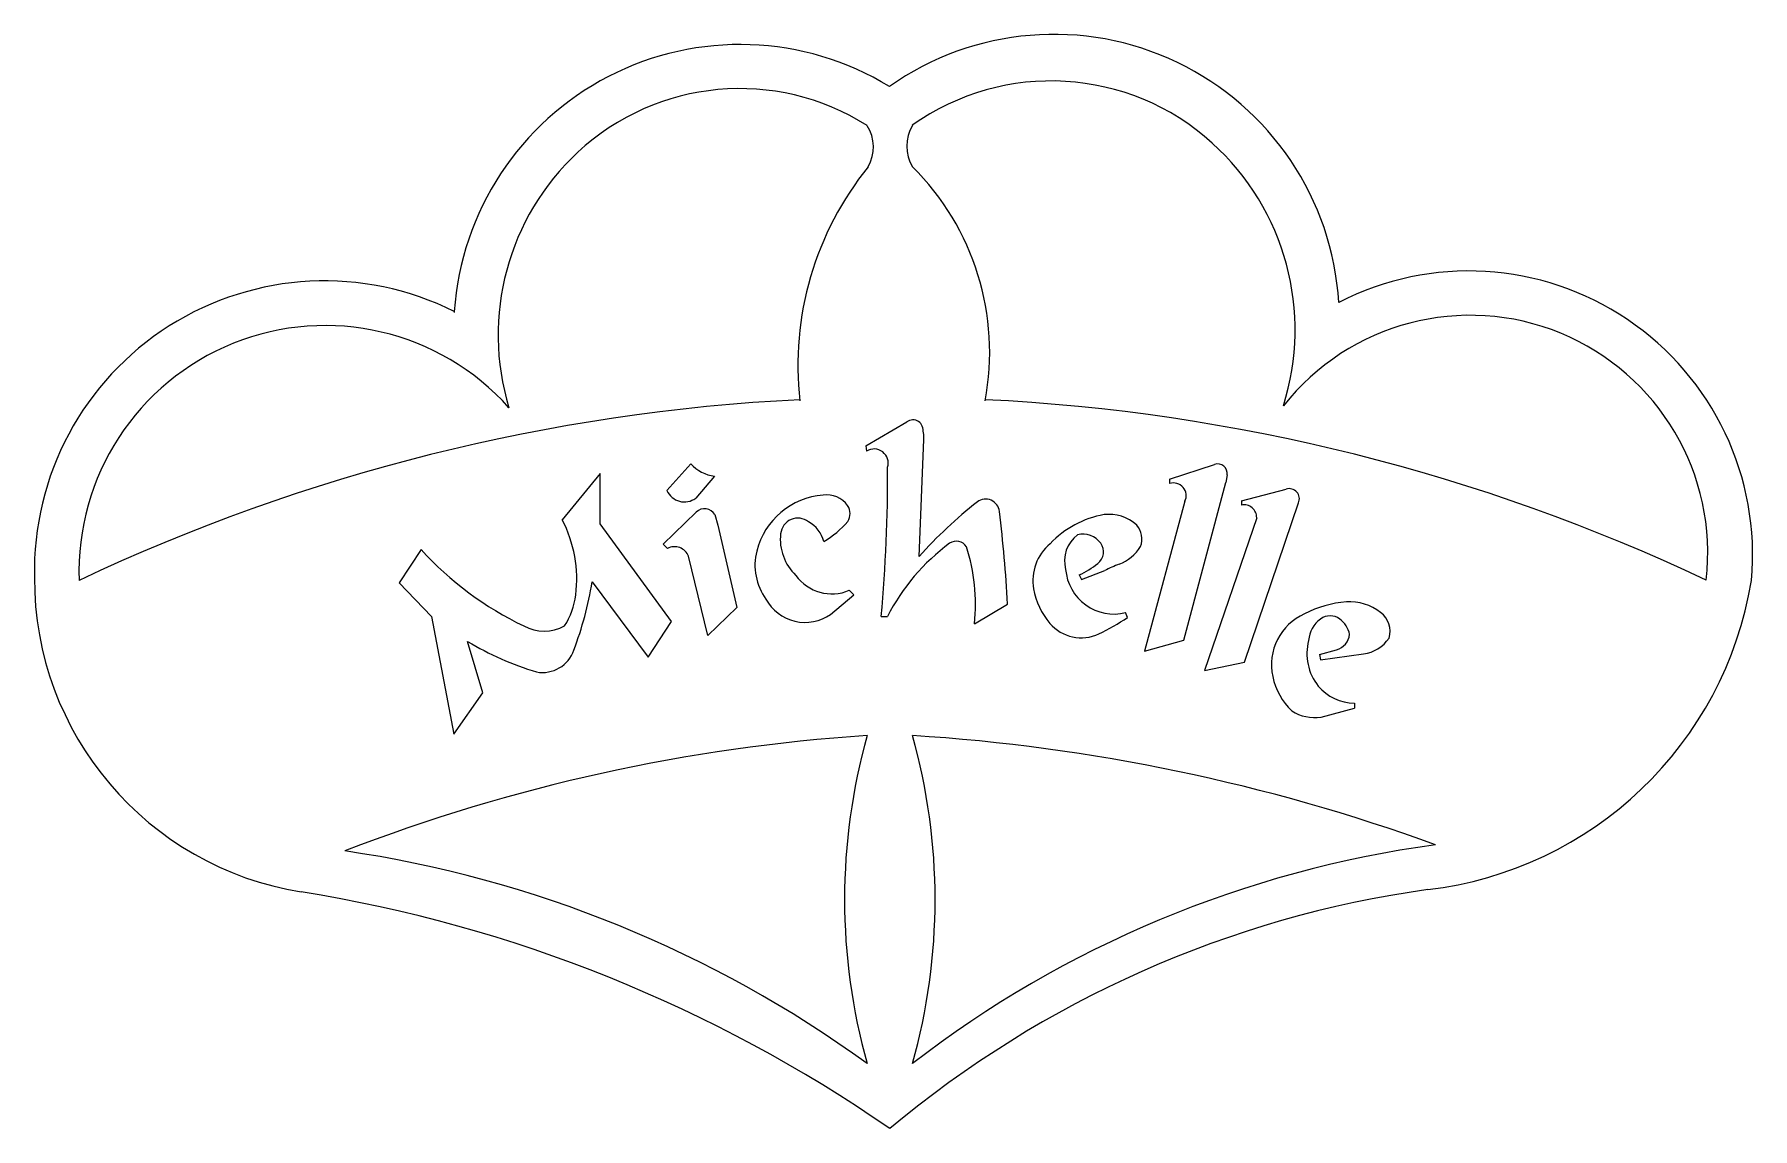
# Model space of a CAD drawing. Extents: x 2 to 20.8, y 4.7 to 16.6.
import ezdxf

# ---------------------------------------------------------------- set-up
doc = ezdxf.new("R2010")
doc.units = 0

msp = doc.modelspace()

# ---------------------------------------------------------------- linework, layer by layer
at = {"color": 7, "linetype": 'CONTINUOUS'}
for p, q in [((6.590675, 13.599852), (6.588887, 13.589448)), ((11.090816, 12.130721), (11.539709, 12.391947)), ((11.090816, 12.130721), (11.09976, 12.07367)), ((11.672426, 10.921381), (11.724726, 12.199504)), ((8.916103, 11.640967), (9.178341, 11.933298)), ((14.413333, 11.764397), (14.903569, 11.927909)), ((8.184343, 11.828987), (7.770596, 11.321064)), ((8.184343, 11.277484), (8.184343, 11.828987)), ((9.435778, 11.797337), (9.230642, 11.55803)), ((14.413333, 11.764397), (14.413333, 11.718667)), ((14.569144, 10.006081), (15.026322, 11.729896)), ((15.042337, 11.81232), (15.026322, 11.729896)), ((15.197818, 11.530711), (15.687039, 11.657058)), ((14.580583, 11.52406), (14.139854, 9.884163)), ((15.197818, 11.530711), (15.197818, 11.481182)), ((15.231685, 9.765829), (15.821979, 11.506281)), ((8.964779, 10.208823), (8.184343, 11.277484)), ((8.874617, 11.056352), (9.236796, 11.406199)), ((9.43972, 11.378015), (9.473568, 11.264165)), ((15.364667, 11.342927), (14.794994, 9.673885)), ((9.473568, 11.264165), (9.681837, 10.361192)), ((6.227482, 10.99645), (5.989606, 10.633604)), ((8.921925, 11.008059), (8.874617, 11.056352)), ((9.364503, 10.055985), (9.153474, 10.922635)), ((13.424749, 10.718036), (13.450525, 10.667253)), ((13.450525, 10.667253), (13.702616, 10.766684)), ((5.989606, 10.633604), (6.341925, 10.263596)), ((8.098833, 10.641535), (8.70981, 9.820319)), ((10.959941, 10.50065), (10.910068, 10.550702)), ((9.681837, 10.361192), (9.364503, 10.055985)), ((10.706322, 10.286229), (10.959941, 10.50065)), ((12.278965, 10.185222), (12.640793, 10.399968)), ((6.341925, 10.263596), (6.586179, 8.975994)), ((8.70981, 9.820319), (8.964779, 10.208823)), ((11.259822, 10.263991), (11.327515, 10.263991)), ((13.951601, 10.254624), (13.931939, 10.306192)), ((6.903619, 9.429128), (6.736898, 9.992314)), ((14.139854, 9.884163), (14.569144, 10.006081)), ((16.050033, 9.846858), (16.238878, 9.899711)), ((16.050033, 9.846858), (16.061784, 9.791133)), ((16.061784, 9.791133), (16.533967, 9.854811)), ((14.794994, 9.673885), (15.231685, 9.765829)), ((6.586179, 8.975994), (6.903619, 9.429128)), ((16.069054, 9.164176), (16.433308, 9.262848)), ((16.433308, 9.317746), (16.433308, 9.262848))]:
    msp.add_line(p, q, dxfattribs=at)
for centre, radius, start, end in [((13.146487, 13.508363), 3.122225, 3.504848, 125.164463), ((9.71644, 13.386281), 3.133053, 58.610119, 176.091282), ((9.713574, 13.435089), 2.602384, 57.62989, 132.925986), ((13.117509, 13.498013), 2.622988, 47.811371, 125.383584), ((10.736315, 15.397332), 0.437696, 330.702055, 392.374752), ((11.979369, 15.40821), 0.440266, 149.255999, 210.744001), ((13.026778, 13.397911), 2.758089, 342.461036, 407.811371), ((9.800567, 13.341558), 2.730117, 132.925986, 196.916672), ((13.801857, 13.008455), 3.454306, 140.982408, 186.420213), ((9.584717, 13.154229), 2.860385, 349.289919, 405.179234), ((5.172568, 10.760981), 3.17336, 63.456411, 181.279801), ((17.682671, 10.937605), 3.105225, 354.830405, 477.208435), ((17.698611, 10.959215), 2.598802, 353.41686, 501.788388), ((5.179887, 10.752451), 2.69366, 41.779584, 182.020094), ((11.388485, -8.123654), 20.783458, 92.812755, 115.35676), ((11.388485, -8.123654), 20.783458, 64.6696, 87.221695), ((11.612384, 12.287392), 0.127332, 94.494104, 124.802487), ((11.610511, 12.311217), 0.103433, 18.925369, 94.494104), ((11.245979, 12.219094), 0.479148, 357.656784, 375.205269), ((11.180804, 11.941385), 0.155137, 343.214725, 481.493926), ((9.498954, 12.228661), 0.435926, 222.65263, 261.667108), ((-6.32123, 11.830308), 17.650687, 354.908892, 360.215139), ((14.937173, 11.82716), 0.106206, 351.968067, 468.445546), ((14.453479, 11.583997), 0.140527, 334.753571, 466.59951), ((15.720416, 11.551158), 0.111035, 336.161003, 467.493353), ((9.106729, 11.726006), 0.208734, 204.041776, 306.41564), ((10.683604, 10.78304), 0.809951, 94.22806, 165.918298), ((10.668155, 11.322444), 0.271969, 34.696375, 99.367217), ((10.766436, 11.389691), 0.152887, 325.549452, 394.942202), ((15.69186, 7.26917), 5.430884, 128.506934, 137.740519), ((12.399841, 11.395172), 0.152681, 6.936497, 125.794532), ((15.227871, 11.347645), 0.136878, 358.024699, 462.683094), ((6.52479, 10.671135), 1.405148, 353.0224, 387.55076), ((9.327215, 11.312593), 0.130145, 30.178108, 134.007775), ((10.348593, 11.148997), 0.190767, 52.885638, 173.69909), ((10.281993, 10.984001), 0.36549, 15.934099, 60.187302), ((10.130076, 11.942932), 0.995267, 300.381761, 320.001301), ((-2.70659, 9.557328), 15.370498, 3.14264, 6.936497), ((13.889573, 10.310217), 1.085368, 100.285235, 136.27092), ((13.748239, 10.925686), 0.45549, 47.95475, 96.613316), ((10.700984, 11.110087), 0.5453, 173.69909, 226.593478), ((12.080768, 10.957565), 0.13027, 32.208758, 124.285819), ((13.618763, 10.872426), 0.355418, 126.807868, 195.214933), ((13.465457, 10.924231), 0.240279, 35.928765, 104.370915), ((13.858108, 11.107042), 0.250425, 341.859933, 398.7944), ((8.937966, 13.46877), 3.668663, 222.368965, 244.384046), ((8.9995, 10.861805), 0.165554, 21.557253, 117.942206), ((10.515718, 10.825153), 0.636864, 165.918298, 215.733431), ((13.384591, 9.207507), 2.312514, 126.551527, 152.815629), ((10.221105, 10.395642), 2.06859, 354.161701, 377.770913), ((13.443781, 10.657097), 0.525979, 129.995594, 189.990984), ((13.531613, 10.972171), 0.158579, 306.823856, 395.928765), ((13.681131, 11.296042), 0.493416, 291.43982, 327.244181), ((10.719575, 10.995003), 0.483417, 215.551466, 293.207135), ((13.805873, 10.822909), 0.531873, 184.719267, 283.710881), ((13.0535, 11.531206), 0.893909, 294.538858, 309.880077), ((14.630605, 8.878217), 2.104155, 111.43982, 116.169408), ((5.468855, 10.677166), 3.468879, 179.786282, 260.864382), ((4.107182, 11.314647), 4.048006, 339.504327, 350.428267), ((13.703034, 10.702768), 0.789225, 189.990984, 220.620939), ((16.759989, 11.31855), 4.069277, 276.701067, 350.655363), ((7.117883, 10.598548), 0.80763, 327.169932, 353.0224), ((10.42778, 10.688559), 0.489342, 208.746799, 304.695644), ((16.422116, 9.285442), 1.139988, 93.841291, 117.8889), ((16.382136, 9.880889), 0.5432, 51.67633, 93.841291), ((7.574194, 10.573333), 0.468723, 241.684761, 298.315239), ((13.447793, 10.483837), 0.452953, 220.620939, 295.0699), ((12.774824, 11.922438), 2.041178, 295.0699, 305.206039), ((16.133407, 9.737167), 0.607269, 113.745288, 192.381686), ((16.2542, 9.978024), 0.322203, 126.632071, 175.716792), ((16.167912, 10.094074), 0.177589, 53.367929, 126.632071), ((16.107423, 10.01272), 0.278966, 11.654053, 53.367929), ((16.57346, 10.103425), 0.250268, 342.201538, 414.448163), ((8.416895, 12.760045), 3.237704, 238.74249, 253.374174), ((16.479186, 9.85682), 0.565274, 165.108685, 218.735761), ((16.186242, 10.087778), 0.195293, 285.635752, 354.5036), ((16.480492, 10.251337), 0.400116, 277.680469, 325.884162), ((7.556482, 10.013164), 0.361534, 259.487933, 341.306716), ((16.268829, 9.766896), 0.745917, 192.381686, 225.767675), ((16.434169, 9.831244), 0.513498, 219.652805, 269.903935), ((15.998678, 9.620493), 0.461712, 237.190622, 278.767461), ((12.375769, -10.343331), 19.347028, 93.763163, 111.153361), ((17.482002, 7.168275), 6.623525, 164.287606, 195.712394), ((10.308992, -11.513143), 20.515848, 70.014953, 86.38941), ((5.224953, 7.168275), 6.623525, 344.287606, 375.712394), ((18.936112, -4.127181), 12.003642, 97.733699, 127.66733), ((3.523283, -5.072589), 12.908925, 54.027321, 81.667133), ((2.428905, -8.226619), 15.677776, 55.302062, 80.864382), ((18.857453, -4.297159), 11.687418, 97.980439, 129.945291)]:
    msp.add_arc(centre, radius, start, end, dxfattribs=at)

doc.saveas('drawing.dxf')
